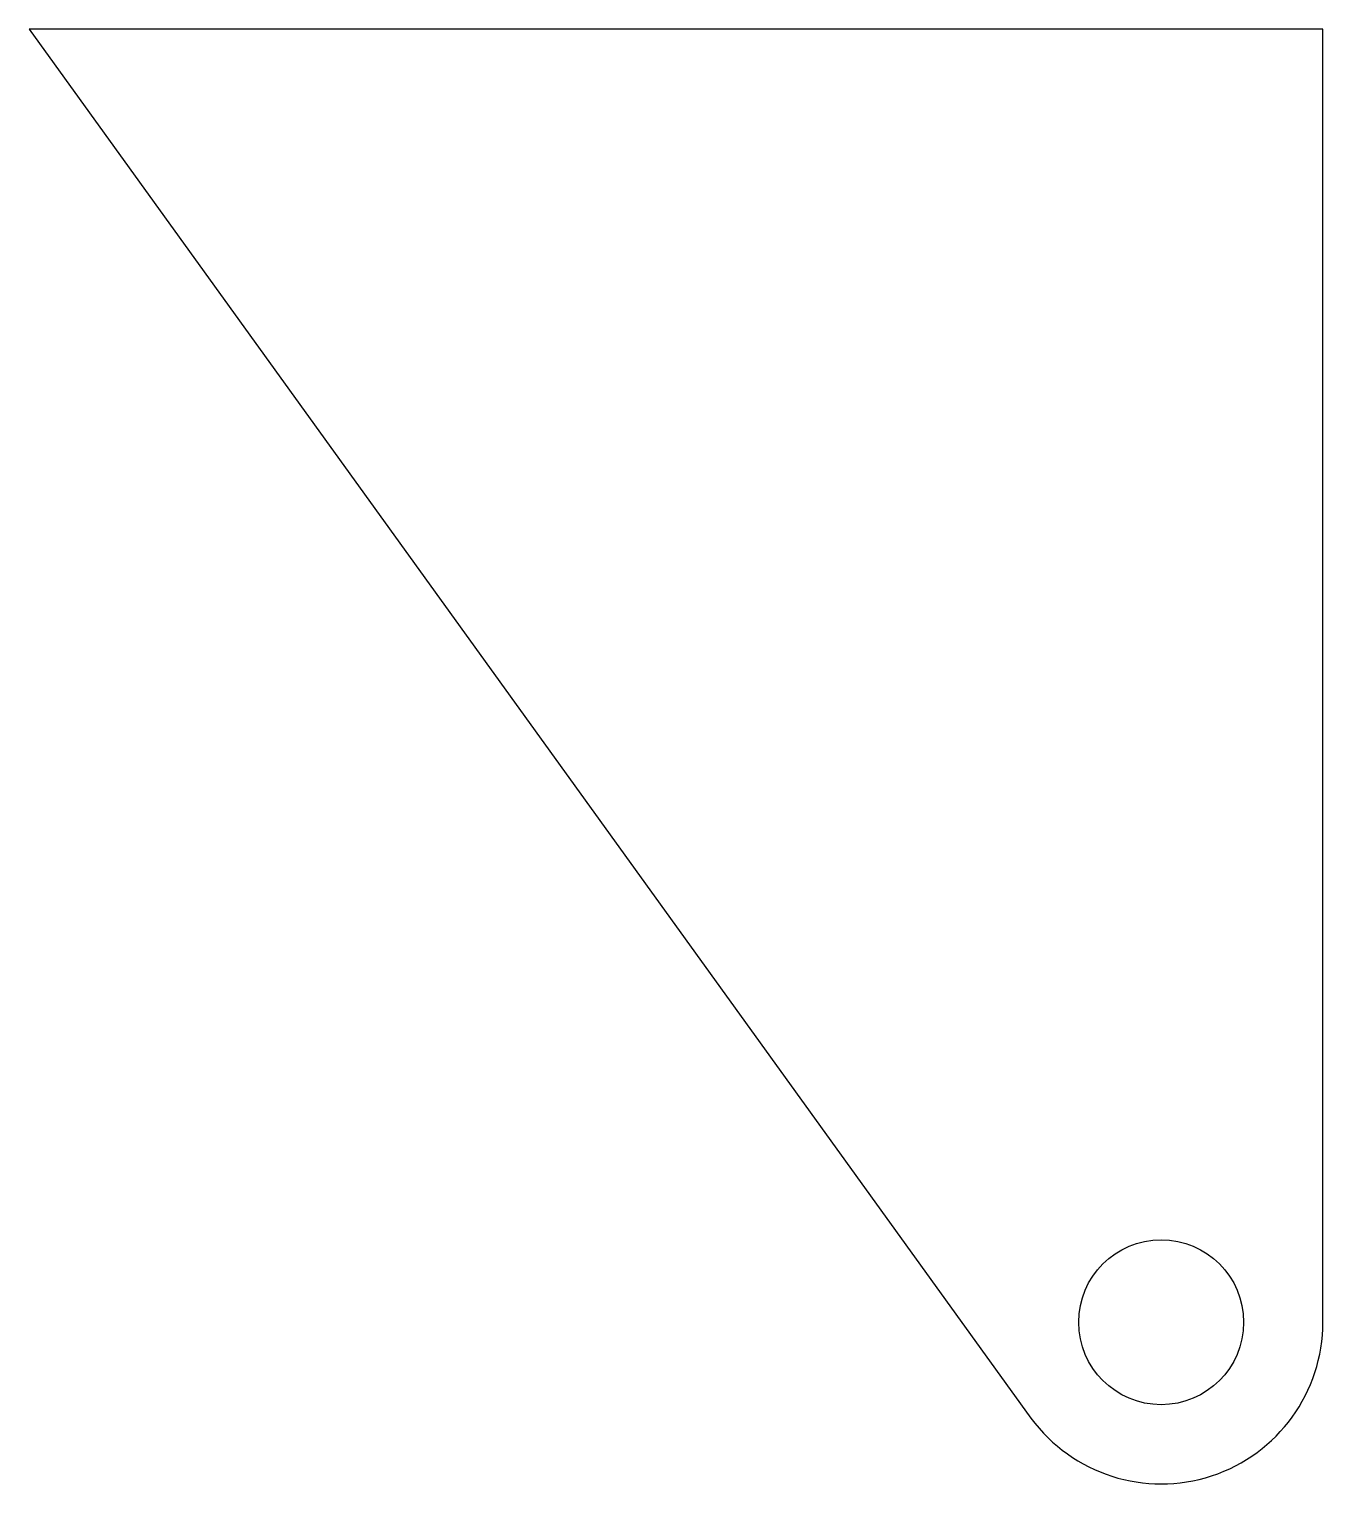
# Model space of a CAD drawing. Header units: millimetres. Extents: x -40 to 0, y -125.5 to -80.5.
import ezdxf

# ---------------------------------------------------------------- set-up
doc = ezdxf.new("R2010")
doc.units = ezdxf.units.MM

msp = doc.modelspace()

# ---------------------------------------------------------------- linework, layer by layer
at = {"color": 7, "linetype": 'Continuous', "lineweight": 25}
for p, q in [((0, -80.542), (-39.999, -80.542)), ((-39.999, -80.542), (-9.026, -123.507)), ((0, -120.541), (0, -80.542))]:
    msp.add_line(p, q, dxfattribs=at)
msp.add_circle((-5, -120.541), 2.55, dxfattribs=at)
msp.add_arc((-5, -120.541), 5, 216.3795, 0, dxfattribs=at)

doc.saveas('drawing.dxf')
